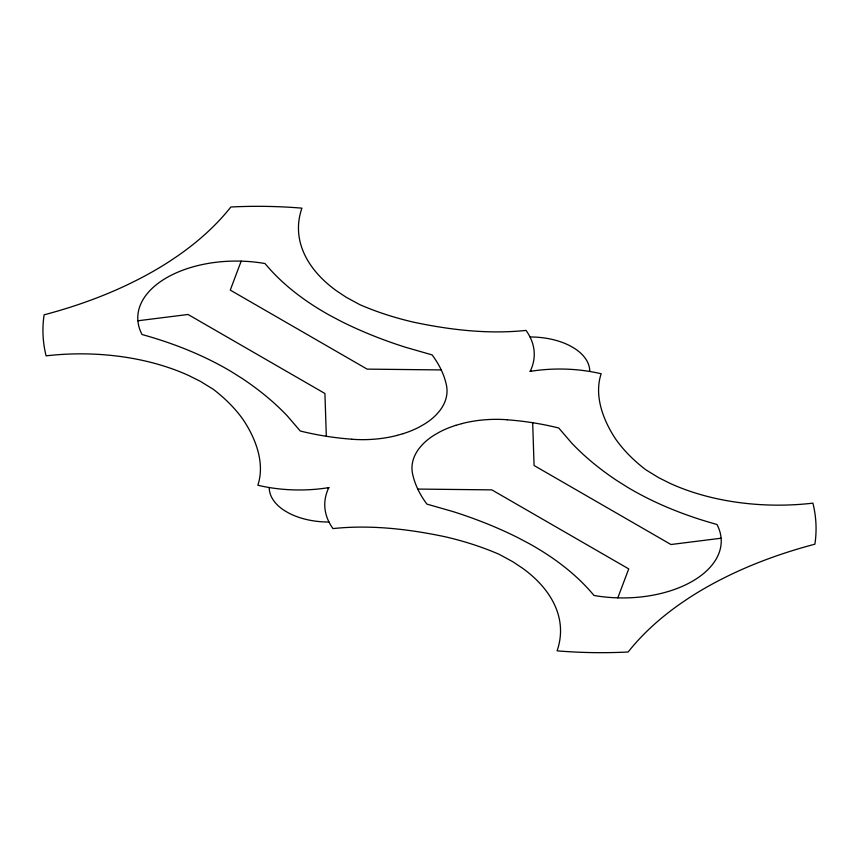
<?xml version="1.0" encoding="UTF-8"?>
<svg xmlns="http://www.w3.org/2000/svg" width="859" height="859" viewBox="0 0 859 859"><rect width="100%" height="100%" fill="white"/><g stroke="black" fill="none" stroke-linecap="round" stroke-linejoin="round"><path stroke-width="1.29" d="M269.264 487.536L269.243 487.697A59.593 34.403 0 0 0 284.651 510.697L288.86 513.124A59.593 34.403 0 0 0 328.696 522.025L328.986 522.014M589.736 371.464L589.757 371.303A59.593 34.403 0 0 0 574.349 348.303L570.14 345.876A59.593 34.403 0 0 0 530.304 336.975L530.014 336.986M241.175 261.147L230.276 290.106L367.147 369.123L441.225 369.928M617.825 597.853L628.724 568.894L491.853 489.877L417.775 489.072M328.836 487.611L328.063 489.297A108.835 62.836 0 0 0 332.959 528.596C370.508 524.591 408.648 529.047 445.445 536.832A233.97 135.078 0 0 1 499.229 554.366L512.855 561.765L522.787 568.379A174.173 100.557 0 0 1 557.072 650.843L560.143 651.101A311.323 179.746 0 0 0 628.144 652.002A376.994 217.649 0 0 1 681.874 602.707L689.208 597.789A376.994 217.649 0 0 1 720.991 579.449L729.516 575.208A376.994 217.649 0 0 1 814.89 544.187A311.323 179.746 0 0 0 813.333 504.92L812.893 503.149A174.173 100.557 0 0 1 670.041 483.359L658.585 477.625L645.785 469.755A233.97 135.078 0 0 1 615.409 438.702C603.222 420.18 593.827 395.784 601.15 373.762A108.814 62.825 0 0 0 533.074 370.938L530.164 371.389L530.937 369.703A108.814 62.825 0 0 0 526.041 330.404C488.492 334.398 450.352 329.953 413.555 322.168A233.97 135.078 0 0 1 359.771 304.634L346.145 297.235L336.213 290.621A174.173 100.557 0 0 1 301.928 208.157L298.857 207.899A311.323 179.746 0 0 0 230.856 206.998A376.994 217.649 0 0 1 177.126 256.293L169.792 261.211A376.994 217.649 0 0 1 138.009 279.551L129.484 283.792A376.994 217.649 0 0 1 44.11 314.813A311.323 179.746 0 0 0 45.667 354.08L46.107 355.851A174.173 100.557 0 0 1 188.959 375.641L200.415 381.375L213.215 389.245A233.97 135.078 0 0 1 243.591 420.298C255.778 438.82 265.173 463.216 257.85 485.238A108.814 62.825 0 0 0 325.926 488.062L328.836 487.611L328.009 487.74M530.164 371.389L530.991 371.26M397.223 435.352L403.15 433.655M455.85 425.345L461.777 423.648M137.912 320.772L188.046 314.48L324.927 393.497L326.323 436.265M721.088 538.228L670.954 544.52L534.073 465.503L532.677 422.735M530.379 370.905L530.98 370.916M328.02 488.084L328.621 488.095M455.914 425.312A84.397 48.727 0 0 0 439.744 431.937L433.795 435.373A84.397 48.727 0 0 0 422.306 444.715L419.364 448.14A84.397 48.727 0 0 0 412.664 474.297A190.526 110.006 0 0 0 417.334 488.137L418.634 490.854A190.526 110.006 0 0 0 426.923 504.115L453.144 511.631A369.735 213.472 0 0 1 517.913 537.67L529.573 543.844A309.605 178.747 0 0 1 593.988 595.459A98.527 56.877 0 0 0 614.883 597.746L619.135 597.896A98.527 56.877 0 0 0 664.619 592.527L668.442 591.432A98.527 56.877 0 0 0 709.974 567.445L711.875 565.243A98.527 56.877 0 0 0 721.163 538.98L720.916 536.531A98.527 56.877 0 0 0 716.954 524.473A309.605 178.747 0 0 1 627.542 487.278L616.848 480.546A369.735 213.472 0 0 1 571.761 443.147L558.747 428.007A190.526 110.006 0 0 0 535.769 423.229L531.066 422.478A190.526 110.006 0 0 0 507.089 419.783M461.841 423.605A84.397 48.727 0 0 1 507.154 419.74M403.086 433.688A84.397 48.727 0 0 0 419.256 427.063L425.205 423.627A84.397 48.727 0 0 0 436.694 414.285L439.636 410.86A84.397 48.727 0 0 0 446.336 384.703A190.526 110.006 0 0 0 441.666 370.863L440.366 368.146A190.526 110.006 0 0 0 432.077 354.885L405.856 347.369A369.735 213.472 0 0 1 341.087 321.33L329.427 315.156A309.605 178.747 0 0 1 265.012 263.541A98.527 56.877 0 0 0 244.117 261.254L239.865 261.104A98.527 56.877 0 0 0 194.381 266.473L190.558 267.568A98.527 56.877 0 0 0 149.026 291.555L147.125 293.757A98.527 56.877 0 0 0 137.837 320.02L138.084 322.469A98.527 56.877 0 0 0 142.046 334.527A309.605 178.747 0 0 1 231.458 371.722L242.152 378.454A369.735 213.472 0 0 1 287.239 415.853L300.253 430.993A190.526 110.006 0 0 0 323.231 435.771L327.934 436.522A190.526 110.006 0 0 0 351.911 439.217M397.159 435.395A84.397 48.727 0 0 1 351.846 439.26"/></g></svg>
